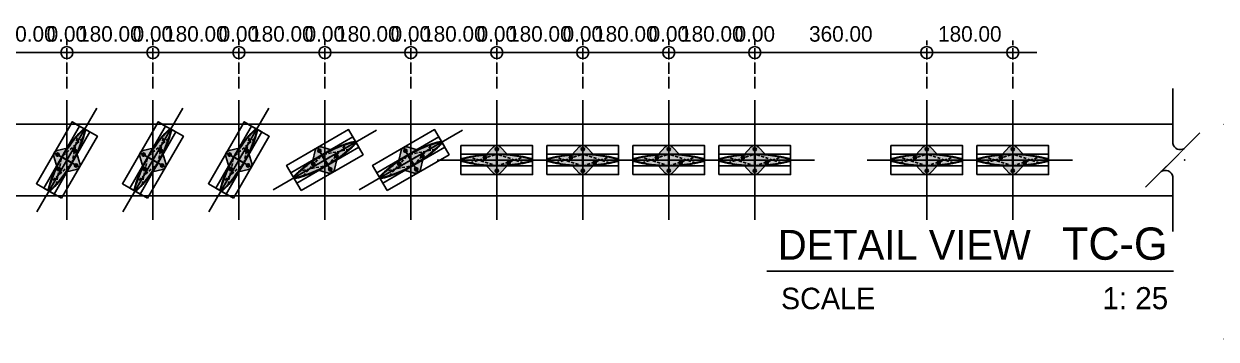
# Model space of a CAD drawing. Header units: millimetres. Extents: x -244126 to 368105, y -173968 to 259060.
# Drawn here: x 71120 to 73615, y 64140 to 64800 of the extents above; entities that cross this region are included whole.
import ezdxf
from ezdxf.enums import TextEntityAlignment as Align

# ---------------------------------------------------------------- set-up
doc = ezdxf.new("R2010")
doc.units = ezdxf.units.MM
doc.header["$MEASUREMENT"] = 0
for name, pattern in [('ACAD_ISO04W100', [30, 24, -3, 0, -3]), ('BORDER2', [22.225, 6.35, -3.175, 6.35, -3.175, 0, -3.175]), ('CENTER', [2, 1.25, -0.25, 0.25, -0.25]), ('HIDDEN', [9.525, 6.35, -3.175]), ('TA_GL_000.00010', [0.000275, 0.0001, -2.5e-05, 2.5e-05, -2.5e-05, 0.0001])]:
    doc.linetypes.add(name, pattern=pattern)
for name, color, linetype in [('000 - D I M', 6, 'Continuous'), ('000 - GRID', 8, 'CENTER'), ('000 - H A T C H', 8, 'Continuous'), ('000 - H I D D E N', 7, 'Continuous'), ('000 - SYMBOL CON', 1, 'Continuous'), ('000 - T E X T', 4, 'Continuous'), ('000 - WIPEOUT', 250, 'Continuous'), ('001 - ASCESSORIES', 1, 'Continuous'), ('002 - STRUCTURAL STEEL', 4, 'Continuous'), ('A03_SUN LOUVER', 7, 'Continuous')]:
    doc.layers.add(name, color=color, linetype=linetype)
doc.styles.add('Cetury Gothic', font='GOTHIC.TTF')
doc.styles.add('CORDIA', font='cordia.shx')
doc.styles.add('TA', font='Cordia New.ttf', dxfattribs={"height": 4.5})
doc.dimstyles.new('DIM C-C', dxfattribs={"dimtxt": 0.18, "dimasz": 0.1, "dimexe": 0.1, "dimexo": 0.1, "dimgap": 0.09, "dimtad": 1, "dimtoh": 1, "dimzin": 0, "dimdsep": 46, "dimtxsty": 'CORDIA', "dimblk": 'ORIGIN', "dimcen": 0.1, "dimdle": 0.1, "dimclrd": 40, "dimclre": 140, "dimclrt": 3, "dimadec": 0, "dimazin": 0, "dimtfac": 1, "dimtix": 1, "dimtmove": 2, "dimatfit": 3, "dimfxl": 1, "dimtolj": 1, "dimtzin": 0, "dimarcsym": 0})

# ---------------------------------------------------------------- blocks, each defined once
blk = doc.blocks.new('*U901')
at = {"color": 0}
blk.add_wipeout([(-75, 5760), (75, 5760), (75, 0), (-75, 0)], dxfattribs=at).dxf.layer = '000 - WIPEOUT'
at = {"layer": '002 - STRUCTURAL STEEL', "color": 0, "linetype": 'ByBlock'}
blk.add_lwpolyline([(-75, 5760), (75, 5760), (75, 0), (-75, 0)], close=True, dxfattribs=at)
blk = doc.blocks.new('000 - ASSCESSORIES_FAMELINE_AL.END_CAP_FOR_AF_150_TOP_VIEW')
at = {"layer": '000 - H A T C H'}
h = blk.add_hatch(dxfattribs=at)
h.set_pattern_fill('DOTS', color=8, scale=20)
h.set_pattern_definition([(0, (-55991.9054, -45153.6776), (0.625, 1.25), [0, -1.25])])
h.paths.add_polyline_path([(-22.1, 11.6, 0.045886), (-72.8, 2.9, 0.339294), (-75, 0), (0, 0), (0, 19, -0.414214), (-3.5, 22.5, -0.414214), (0, 26), (0, 30.4, 0.18442), (-7.3, 27.3)])
h.paths.add_polyline_path([(-21.5, 5, -1), (-28.5, 5, -1)], flags=16)
h.paths.add_polyline_path([(75, 0, 0.339294), (72.8, 2.9, 0.045886), (22.1, 11.6), (7.3, 27.3, 0.18442), (0, 30.4), (0, 26, -0.414214), (3.5, 22.5, -0.414214), (0, 19), (0, 0)])
h.paths.add_polyline_path([(-7.3, -27.3, 0.18442), (0, -30.4), (0, -26, -0.414214), (-3.5, -22.5, -0.414214), (0, -19), (0, 0), (-75, 0, 0.339294), (-72.8, -2.9, 0.045886), (-22.1, -11.6)])
h.paths.add_polyline_path([(0, -19, -0.414214), (3.5, -22.5, -0.414214), (0, -26), (0, -30.4, 0.18442), (7.3, -27.3), (22.1, -11.6, 0.045886), (72.8, -2.9, 0.339294), (75, 0), (0, 0)])
h.paths.add_polyline_path([(21.5, -5, -1), (28.5, -5, -1)], flags=16)
at = {"color": 250}
blk.add_lwpolyline([(-75, -30.4), (75, -30.4), (75, 30.4), (-75, 30.4)], close=True, dxfattribs=at)
at = {"layer": '000 - SYMBOL CON', "color": 250}
for p, q in [((0, 0), (0, 30.4)), ((0, 0), (0, 30.4)), ((-75, 0), (0, 0)), ((-75, 0), (0, 0)), ((75, 0), (0, 0)), ((0, 0), (0, -30.4)), ((75, 0), (0, 0)), ((0, 0), (0, -30.4))]:
    blk.add_line(p, q, dxfattribs=at)
at = {"layer": '001 - ASCESSORIES', "color": 0}
for points in [[(0, 30.4, 0.18442), (-7.3, 27.3), (-22.1, 11.6, 0.045886), (-72.8, 2.9, 0.339294), (-75, 0)], [(0, 30.4, -0.18442), (7.3, 27.3), (22.1, 11.6, -0.045886), (72.8, 2.9, -0.339294), (75, 0)], [(0, -30.4, -0.18442), (-7.3, -27.3), (-22.1, -11.6, -0.045886), (-72.8, -2.9, -0.339294), (-75, 0)], [(0, -30.4, 0.18442), (7.3, -27.3), (22.1, -11.6, 0.045886), (72.8, -2.9, 0.339294), (75, 0)]]:
    blk.add_lwpolyline(points, format="xyb", dxfattribs=at)
for centre in [(0, 22.5), (-25, 5), (0, -22.5), (25, -5)]:
    blk.add_circle(centre, 3.5, dxfattribs=at)
blk = doc.blocks.new('000 - FAMELINE_AL.SUN_LV_AF_150_CUT_VIEW')
at = {"layer": '000 - H A T C H'}
h = blk.add_hatch(dxfattribs=at)
h.set_pattern_fill('ANSI32', color=256, scale=0.1)
h.set_pattern_definition([(45, (-10310.8226, 5765.5874), (-0.67351921, 0.67351921), []), (45, (-10310.3736, 5765.5874), (-0.67351921, 0.67351921), [])])
edge = h.paths.add_edge_path(flags=16)
edge.add_arc((-0.8, -11.2), 0.3, 269.8359, 360)
edge.add_line((-0.5, -11.2), (-0.5, 11.2))
edge.add_arc((-0.8, 11.2), 0.3, 0, 90.1641)
edge.add_arc((0, -268.1), 279.6, 90.1641, 94.9125)
edge.add_arc((-23.9, 10), 0.5, 94.9125, 180)
edge.add_line((-24.4, 10), (-24.4, 8.2))
edge.add_arc((-23.9, 8.2), 0.5, 180, 250.8308)
edge.add_arc((-25, 5), 2.85, -44.534, 70.8308, ccw=False)
edge.add_arc((-23.4, 3.4), 0.6, 135.466, 315.466, ccw=False)
edge.add_arc((-25, 5), 1.65, 315.466, 584.534)
edge.add_arc((-26.6, 3.4), 0.6, -135.466, 44.534, ccw=False)
edge.add_arc((-25, 5), 2.85, 109.1692, 224.534, ccw=False)
edge.add_arc((-26.1, 8.2), 0.5, 289.1692, 360)
edge.add_line((-25.6, 8.2), (-25.6, 9.8))
edge.add_arc((-26.1, 9.8), 0.5, 0, 95.366)
edge.add_arc((0, -268.1), 279.6, 95.366, 105.0329)
edge.add_arc((-72, 0), 2, 105.0329, 254.9671)
edge.add_arc((0, 268.1), 279.6, 254.9671, 269.8359)
edge = h.paths.add_edge_path(flags=16)
edge.add_arc((23.9, -8.2), 0.5, 0, 70.8308)
edge.add_arc((25, -5), 2.85, 135.466, 250.8308, ccw=False)
edge.add_arc((23.4, -3.4), 0.6, -44.534, 135.466, ccw=False)
edge.add_arc((25, -5), 1.65, 135.466, 404.534)
edge.add_arc((26.6, -3.4), 0.6, 44.534, 224.534, ccw=False)
edge.add_arc((25, -5), 2.85, -70.8308, 44.534, ccw=False)
edge.add_arc((26.1, -8.2), 0.5, 109.1692, 180)
edge.add_line((25.6, -8.2), (25.6, -9.8))
edge.add_arc((26.1, -9.8), 0.5, 180, 275.366)
edge.add_arc((0, 268.1), 279.6, 275.366, 285.0329)
edge.add_arc((72, 0), 2, 285.0329, 434.9671)
edge.add_arc((0, -268.1), 279.6, 74.9671, 89.8359)
edge.add_arc((0.8, 11.2), 0.3, 89.8359, 180)
edge.add_line((0.5, 11.2), (0.5, -11.2))
edge.add_arc((0.8, -11.2), 0.3, 180, 270.1641)
edge.add_arc((0, 268.1), 279.6, 270.1641, 274.9125)
edge.add_arc((23.9, -10), 0.5, 274.9125, 360)
edge.add_line((24.4, -10), (24.4, -8.2))
edge = h.paths.add_edge_path()
edge.add_arc((72, 0), 3, 285.0329, 434.9671)
edge.add_arc((0, -268.1), 280.6, 74.9671, 105.0329)
edge.add_arc((-72, 0), 3, 105.0329, 254.9671)
edge.add_arc((0, 268.1), 280.6, 254.9671, 285.0329)
edge = h.paths.add_edge_path(flags=16)
edge.add_line((-0.5, 0), (0.5, 0))
h = blk.add_hatch(color=250, dxfattribs=at)
h.dxf.hatch_style = 1
edge = h.paths.add_edge_path()
edge.add_arc((72, 0), 3, 285.0329, 434.9671)
edge.add_arc((0, -268.1), 280.6, 74.9671, 105.0329)
edge.add_arc((-72, 0), 3, 105.0329, 254.9671)
edge.add_arc((0, 268.1), 280.6, 254.9671, 285.0329)
at = {"layer": '000 - H I D D E N', "color": 250, "linetype": 'HIDDEN'}
for p, q in [((-80.7, 0), (80.7, 0)), ((0, 17.4), (0, -17.4))]:
    blk.add_line(p, q, dxfattribs=at)
at = {"layer": '000 - H I D D E N', "color": 8, "linetype": 'HIDDEN'}
for p, q in [((0, -12.5), (-55.6, 5.9)), ((-55.4, -6), (0, 12.5)), ((55.4, -6), (0, 12.5)), ((0, -12.5), (55.6, 5.9))]:
    blk.add_line(p, q, dxfattribs=at)
at = {"layer": 'A03_SUN LOUVER', "color": 0}
blk.add_line((-0.5, 0), (0.5, 0), dxfattribs=at)
for points in [[(72.8, -2.9, 0.766871), (72.8, 2.9, 0.131944), (-72.8, 2.9, 0.766871), (-72.8, -2.9, 0.131944)], [(-0.8, -11.5, 0.415053), (-0.5, -11.2), (-0.5, 11.2, 0.415053), (-0.8, 11.5, 0.020722), (-23.9, 10.5, 0.389318), (-24.4, 10), (-24.4, 8.2, 0.319289), (-24.1, 7.7, -0.550692), (-23, 3, -1), (-23.8, 3.8, 2.386714), (-26.2, 3.8, -1), (-27, 3, -0.550692), (-25.9, 7.7, 0.319289), (-25.6, 8.2), (-25.6, 9.8, 0.441918), (-26.1, 10.3, 0.042205), (-72.5, 1.9, 0.766871), (-72.5, -1.9, 0.064968)], [(24.4, -8.2, 0.319289), (24.1, -7.7, -0.550692), (23, -3, -1), (23.8, -3.8, 2.386714), (26.2, -3.8, -1), (27, -3, -0.550692), (25.9, -7.7, 0.319289), (25.6, -8.2), (25.6, -9.8, 0.441918), (26.1, -10.3, 0.042205), (72.5, -1.9, 0.766871), (72.5, 1.9, 0.064968), (0.8, 11.5, 0.415053), (0.5, 11.2), (0.5, -11.2, 0.415053), (0.8, -11.5, 0.020722), (23.9, -10.5, 0.389318), (24.4, -10)]]:
    blk.add_lwpolyline(points, format="xyb", close=True, dxfattribs=at)
at = {"layer": 'Defpoints', "color": 250}
blk.add_lwpolyline([(75, -12.5), (-75, -12.5), (-75, 12.5), (75, 12.5)], close=True, dxfattribs=at)
blk = doc.blocks.new('*U894')
at = {"color": 3}
blk.add_point((0, -150), dxfattribs=at)
at = {"layer": '000 - GRID', "color": 0, "linetype": 'ByBlock'}
blk.add_line((0, 50), (0, -200), dxfattribs=at)
at = {"layer": '000 - GRID', "color": 0}
blk.add_point((0, 0), dxfattribs=at)
at = {"style": 'TA', "flags": 1}
blk.add_attdef('LOCATION', (6, 6), '', height=4.5, dxfattribs=at)
blk = doc.blocks.new('*U1624')
at = {"layer": '000 - GRID', "linetype": 'ByBlock', "rotation": 270}
blk.add_blockref('*U894', (75, 0), dxfattribs=at)
at = {"layer": '001 - ASCESSORIES', "color": 1}
blk.add_blockref('000 - ASSCESSORIES_FAMELINE_AL.END_CAP_FOR_AF_150_TOP_VIEW', (0, 0), dxfattribs=at)
at = {"layer": 'A03_SUN LOUVER', "color": 0}
blk.add_blockref('000 - FAMELINE_AL.SUN_LV_AF_150_CUT_VIEW', (0, 0), dxfattribs=at)
blk = doc.blocks.new('*U910')
at = {"color": 3}
blk.add_wipeout([(1.375, 1.006), (1.184, 0.931), (1.025, 0.8), (0.917, 0.625), (0.871, 0.424), (0.89, 0.219), (0.974, 0.031), (-0.969, 1.974), (-0.885, 1.787), (-0.866, 1.583), (-0.913, 1.384), (-1.021, 1.21), (-1.179, 1.079), (-1.37, 1.006), (-5.997, 1.005), (-5.997, -1.995), (6, -1.994), (6, 1.006)], dxfattribs=at).dxf.layer = '000 - WIPEOUT'
at = {"color": 250}
blk.add_lwpolyline([(6, 1.006), (6, 1.006)], dxfattribs=at)
at = {"color": 3}
blk.add_point((0.003, 0.003), dxfattribs=at)
at = {"layer": '000 - SYMBOL CON', "color": 0, "extrusion": (0, 0, -1)}
blk.add_line((2.269, -1.263), (-2.269, 3.275), dxfattribs=at)
at = {"layer": '000 - SYMBOL CON', "color": 0}
for p, q in [((-1.37, 1.006), (-5.997, 1.005)), ((1.375, 1.006), (6, 1.006))]:
    blk.add_line(p, q, dxfattribs=at)
at = {"layer": '000 - SYMBOL CON', "color": 0, "extrusion": (0, 0, -1)}
for centre, radius, start, end in [((1.499, 1.626), 0.634, 146.72715, 258.27285), ((-1.507, 0.382), 0.638, 326.67996, 78.07944)]:
    blk.add_arc(centre, radius, start, end, dxfattribs=at)
blk = doc.blocks.new('_Origin')
at = {"color": 0, "linetype": 'ByBlock', "lineweight": -2}
blk.add_line((0, 0), (-1, 0), dxfattribs=at)
blk.add_circle((0, 0), 0.5, dxfattribs=at)
blk = doc.blocks.new('*D2149')
at = {"layer": '000 - D I M', "color": 140, "linetype": 'ACAD_ISO04W100', "lineweight": -2, "transparency": 16777216}
for p, q in [((71029.8, 64665.4), (71029.8, 64765.4)), ((71209.8, 64665.4), (71209.8, 64765.4))]:
    blk.add_line(p, q, dxfattribs=at)
at = {"layer": '000 - D I M', "color": 40, "lineweight": -2, "transparency": 16777216}
for p, q in [((71004.8, 64740.4), (70979.8, 64740.4)), ((71029.8, 64740.4), (71209.8, 64740.4)), ((71234.8, 64740.4), (71259.8, 64740.4))]:
    blk.add_line(p, q, dxfattribs=at)
at = {"layer": 'Defpoints', "color": 0, "transparency": 16777216}
for p in [(71209.8, 64740.4), (71029.8, 64640.4), (71209.8, 64640.4)]:
    blk.add_point(p, dxfattribs=at)
at = {"layer": '000 - D I M', "color": 40, "lineweight": -2, "transparency": 16777216, "xscale": 25, "yscale": 25, "zscale": 25}
blk.add_blockref('_Origin', (71029.8, 64740.4), dxfattribs=at)
at = {"layer": '000 - D I M', "color": 40, "lineweight": -2, "transparency": 16777216, "xscale": 25, "yscale": 25, "zscale": 25, "rotation": 180}
blk.add_blockref('_Origin', (71209.8, 64740.4), dxfattribs=at)
at = {"layer": '000 - D I M', "color": 3, "transparency": 16777216, "insert": (71119.8, 64779.2), "char_height": 32.5, "attachment_point": 5, "style": 'CORDIA'}
blk.add_mtext('\\A1;180.00', dxfattribs=at)
blk = doc.blocks.new('*D2150')
at = {"layer": '000 - D I M', "color": 140, "linetype": 'ACAD_ISO04W100', "lineweight": -2, "transparency": 16777216}
blk.add_line((71209.8, 64665.4), (71209.8, 64765.4), dxfattribs=at)
blk.add_line((71209.8, 64665.4), (71209.8, 64765.4), dxfattribs=at)
at = {"layer": '000 - D I M', "color": 40, "lineweight": -2, "transparency": 16777216}
for p, q in [((71184.8, 64740.4), (71159.8, 64740.4)), ((71234.8, 64740.4), (71259.8, 64740.4))]:
    blk.add_line(p, q, dxfattribs=at)
at = {"layer": 'Defpoints', "color": 0, "transparency": 16777216}
for p in [(71209.8, 64740.4), (71209.8, 64640.4), (71209.8, 64640.4)]:
    blk.add_point(p, dxfattribs=at)
at = {"layer": '000 - D I M', "color": 40, "lineweight": -2, "transparency": 16777216, "xscale": 25, "yscale": 25, "zscale": 25}
blk.add_blockref('_Origin', (71209.8, 64740.4), dxfattribs=at)
at = {"layer": '000 - D I M', "color": 40, "lineweight": -2, "transparency": 16777216, "xscale": 25, "yscale": 25, "zscale": 25, "rotation": 180}
blk.add_blockref('_Origin', (71209.8, 64740.4), dxfattribs=at)
at = {"layer": '000 - D I M', "color": 3, "transparency": 16777216, "insert": (71209.8, 64779.2), "char_height": 32.5, "attachment_point": 5, "style": 'CORDIA'}
blk.add_mtext('\\A1;0.00', dxfattribs=at)
blk = doc.blocks.new('*D2151')
at = {"layer": '000 - D I M', "color": 140, "linetype": 'ACAD_ISO04W100', "lineweight": -2, "transparency": 16777216}
for p, q in [((71209.8, 64665.4), (71209.8, 64765.4)), ((71389.8, 64665.4), (71389.8, 64765.4))]:
    blk.add_line(p, q, dxfattribs=at)
at = {"layer": '000 - D I M', "color": 40, "lineweight": -2, "transparency": 16777216}
for p, q in [((71184.8, 64740.4), (71159.8, 64740.4)), ((71209.8, 64740.4), (71389.8, 64740.4)), ((71414.8, 64740.4), (71439.8, 64740.4))]:
    blk.add_line(p, q, dxfattribs=at)
at = {"layer": 'Defpoints', "color": 0, "transparency": 16777216}
for p in [(71389.8, 64740.4), (71209.8, 64640.4), (71389.8, 64640.4)]:
    blk.add_point(p, dxfattribs=at)
at = {"layer": '000 - D I M', "color": 40, "lineweight": -2, "transparency": 16777216, "xscale": 25, "yscale": 25, "zscale": 25}
blk.add_blockref('_Origin', (71209.8, 64740.4), dxfattribs=at)
at = {"layer": '000 - D I M', "color": 40, "lineweight": -2, "transparency": 16777216, "xscale": 25, "yscale": 25, "zscale": 25, "rotation": 180}
blk.add_blockref('_Origin', (71389.8, 64740.4), dxfattribs=at)
at = {"layer": '000 - D I M', "color": 3, "transparency": 16777216, "insert": (71299.8, 64779.2), "char_height": 32.5, "attachment_point": 5, "style": 'CORDIA'}
blk.add_mtext('\\A1;180.00', dxfattribs=at)
blk = doc.blocks.new('*D2152')
at = {"layer": '000 - D I M', "color": 140, "linetype": 'ACAD_ISO04W100', "lineweight": -2, "transparency": 16777216}
blk.add_line((71389.8, 64665.4), (71389.8, 64765.4), dxfattribs=at)
blk.add_line((71389.8, 64665.4), (71389.8, 64765.4), dxfattribs=at)
at = {"layer": '000 - D I M', "color": 40, "lineweight": -2, "transparency": 16777216}
for p, q in [((71364.8, 64740.4), (71339.8, 64740.4)), ((71414.8, 64740.4), (71439.8, 64740.4))]:
    blk.add_line(p, q, dxfattribs=at)
at = {"layer": 'Defpoints', "color": 0, "transparency": 16777216}
for p in [(71389.8, 64740.4), (71389.8, 64640.4), (71389.8, 64640.4)]:
    blk.add_point(p, dxfattribs=at)
at = {"layer": '000 - D I M', "color": 40, "lineweight": -2, "transparency": 16777216, "xscale": 25, "yscale": 25, "zscale": 25}
blk.add_blockref('_Origin', (71389.8, 64740.4), dxfattribs=at)
at = {"layer": '000 - D I M', "color": 40, "lineweight": -2, "transparency": 16777216, "xscale": 25, "yscale": 25, "zscale": 25, "rotation": 180}
blk.add_blockref('_Origin', (71389.8, 64740.4), dxfattribs=at)
at = {"layer": '000 - D I M', "color": 3, "transparency": 16777216, "insert": (71389.8, 64779.2), "char_height": 32.5, "attachment_point": 5, "style": 'CORDIA'}
blk.add_mtext('\\A1;0.00', dxfattribs=at)
blk = doc.blocks.new('*D2131')
at = {"layer": '000 - D I M', "color": 140, "linetype": 'ACAD_ISO04W100', "lineweight": -2, "transparency": 16777216}
for p, q in [((71389.8, 64665.4), (71389.8, 64765.4)), ((71569.8, 64665.4), (71569.8, 64765.4))]:
    blk.add_line(p, q, dxfattribs=at)
at = {"layer": '000 - D I M', "color": 40, "lineweight": -2, "transparency": 16777216}
for p, q in [((71364.8, 64740.4), (71339.8, 64740.4)), ((71389.8, 64740.4), (71569.8, 64740.4)), ((71594.8, 64740.4), (71619.8, 64740.4))]:
    blk.add_line(p, q, dxfattribs=at)
at = {"layer": 'Defpoints', "color": 0, "transparency": 16777216}
for p in [(71569.8, 64740.4), (71389.8, 64640.4), (71569.8, 64640.4)]:
    blk.add_point(p, dxfattribs=at)
at = {"layer": '000 - D I M', "color": 40, "lineweight": -2, "transparency": 16777216, "xscale": 25, "yscale": 25, "zscale": 25}
blk.add_blockref('_Origin', (71389.8, 64740.4), dxfattribs=at)
at = {"layer": '000 - D I M', "color": 40, "lineweight": -2, "transparency": 16777216, "xscale": 25, "yscale": 25, "zscale": 25, "rotation": 180}
blk.add_blockref('_Origin', (71569.8, 64740.4), dxfattribs=at)
at = {"layer": '000 - D I M', "color": 3, "transparency": 16777216, "insert": (71479.8, 64779.2), "char_height": 32.5, "attachment_point": 5, "style": 'CORDIA'}
blk.add_mtext('\\A1;180.00', dxfattribs=at)
blk = doc.blocks.new('*D2132')
at = {"layer": '000 - D I M', "color": 140, "linetype": 'ACAD_ISO04W100', "lineweight": -2, "transparency": 16777216}
blk.add_line((71569.8, 64665.4), (71569.8, 64765.4), dxfattribs=at)
blk.add_line((71569.8, 64665.4), (71569.8, 64765.4), dxfattribs=at)
at = {"layer": '000 - D I M', "color": 40, "lineweight": -2, "transparency": 16777216}
for p, q in [((71544.8, 64740.4), (71519.8, 64740.4)), ((71594.8, 64740.4), (71619.8, 64740.4))]:
    blk.add_line(p, q, dxfattribs=at)
at = {"layer": 'Defpoints', "color": 0, "transparency": 16777216}
for p in [(71569.8, 64740.4), (71569.8, 64640.4), (71569.8, 64640.4)]:
    blk.add_point(p, dxfattribs=at)
at = {"layer": '000 - D I M', "color": 40, "lineweight": -2, "transparency": 16777216, "xscale": 25, "yscale": 25, "zscale": 25}
blk.add_blockref('_Origin', (71569.8, 64740.4), dxfattribs=at)
at = {"layer": '000 - D I M', "color": 40, "lineweight": -2, "transparency": 16777216, "xscale": 25, "yscale": 25, "zscale": 25, "rotation": 180}
blk.add_blockref('_Origin', (71569.8, 64740.4), dxfattribs=at)
at = {"layer": '000 - D I M', "color": 3, "transparency": 16777216, "insert": (71569.8, 64779.2), "char_height": 32.5, "attachment_point": 5, "style": 'CORDIA'}
blk.add_mtext('\\A1;0.00', dxfattribs=at)
blk = doc.blocks.new('*D2133')
at = {"layer": '000 - D I M', "color": 140, "linetype": 'ACAD_ISO04W100', "lineweight": -2, "transparency": 16777216}
for p, q in [((71569.8, 64665.4), (71569.8, 64765.4)), ((71749.8, 64665.4), (71749.8, 64765.4))]:
    blk.add_line(p, q, dxfattribs=at)
at = {"layer": '000 - D I M', "color": 40, "lineweight": -2, "transparency": 16777216}
for p, q in [((71544.8, 64740.4), (71519.8, 64740.4)), ((71569.8, 64740.4), (71749.8, 64740.4)), ((71774.8, 64740.4), (71799.8, 64740.4))]:
    blk.add_line(p, q, dxfattribs=at)
at = {"layer": 'Defpoints', "color": 0, "transparency": 16777216}
for p in [(71749.8, 64740.4), (71569.8, 64640.4), (71749.8, 64640.4)]:
    blk.add_point(p, dxfattribs=at)
at = {"layer": '000 - D I M', "color": 40, "lineweight": -2, "transparency": 16777216, "xscale": 25, "yscale": 25, "zscale": 25}
blk.add_blockref('_Origin', (71569.8, 64740.4), dxfattribs=at)
at = {"layer": '000 - D I M', "color": 40, "lineweight": -2, "transparency": 16777216, "xscale": 25, "yscale": 25, "zscale": 25, "rotation": 180}
blk.add_blockref('_Origin', (71749.8, 64740.4), dxfattribs=at)
at = {"layer": '000 - D I M', "color": 3, "transparency": 16777216, "insert": (71659.8, 64779.2), "char_height": 32.5, "attachment_point": 5, "style": 'CORDIA'}
blk.add_mtext('\\A1;180.00', dxfattribs=at)
blk = doc.blocks.new('*D2134')
at = {"layer": '000 - D I M', "color": 140, "linetype": 'ACAD_ISO04W100', "lineweight": -2, "transparency": 16777216}
blk.add_line((71749.8, 64665.4), (71749.8, 64765.4), dxfattribs=at)
blk.add_line((71749.8, 64665.4), (71749.8, 64765.4), dxfattribs=at)
at = {"layer": '000 - D I M', "color": 40, "lineweight": -2, "transparency": 16777216}
for p, q in [((71724.8, 64740.4), (71699.8, 64740.4)), ((71774.8, 64740.4), (71799.8, 64740.4))]:
    blk.add_line(p, q, dxfattribs=at)
at = {"layer": 'Defpoints', "color": 0, "transparency": 16777216}
for p in [(71749.8, 64740.4), (71749.8, 64640.4), (71749.8, 64640.4)]:
    blk.add_point(p, dxfattribs=at)
at = {"layer": '000 - D I M', "color": 40, "lineweight": -2, "transparency": 16777216, "xscale": 25, "yscale": 25, "zscale": 25}
blk.add_blockref('_Origin', (71749.8, 64740.4), dxfattribs=at)
at = {"layer": '000 - D I M', "color": 40, "lineweight": -2, "transparency": 16777216, "xscale": 25, "yscale": 25, "zscale": 25, "rotation": 180}
blk.add_blockref('_Origin', (71749.8, 64740.4), dxfattribs=at)
at = {"layer": '000 - D I M', "color": 3, "transparency": 16777216, "insert": (71749.8, 64779.2), "char_height": 32.5, "attachment_point": 5, "style": 'CORDIA'}
blk.add_mtext('\\A1;0.00', dxfattribs=at)
blk = doc.blocks.new('*D2135')
at = {"layer": '000 - D I M', "color": 140, "linetype": 'ACAD_ISO04W100', "lineweight": -2, "transparency": 16777216}
for p, q in [((71749.8, 64665.4), (71749.8, 64765.4)), ((71929.8, 64665.4), (71929.8, 64765.4))]:
    blk.add_line(p, q, dxfattribs=at)
at = {"layer": '000 - D I M', "color": 40, "lineweight": -2, "transparency": 16777216}
for p, q in [((71724.8, 64740.4), (71699.8, 64740.4)), ((71749.8, 64740.4), (71929.8, 64740.4)), ((71954.8, 64740.4), (71979.8, 64740.4))]:
    blk.add_line(p, q, dxfattribs=at)
at = {"layer": 'Defpoints', "color": 0, "transparency": 16777216}
for p in [(71929.8, 64740.4), (71749.8, 64640.4), (71929.8, 64640.4)]:
    blk.add_point(p, dxfattribs=at)
at = {"layer": '000 - D I M', "color": 40, "lineweight": -2, "transparency": 16777216, "xscale": 25, "yscale": 25, "zscale": 25}
blk.add_blockref('_Origin', (71749.8, 64740.4), dxfattribs=at)
at = {"layer": '000 - D I M', "color": 40, "lineweight": -2, "transparency": 16777216, "xscale": 25, "yscale": 25, "zscale": 25, "rotation": 180}
blk.add_blockref('_Origin', (71929.8, 64740.4), dxfattribs=at)
at = {"layer": '000 - D I M', "color": 3, "transparency": 16777216, "insert": (71839.8, 64779.2), "char_height": 32.5, "attachment_point": 5, "style": 'CORDIA'}
blk.add_mtext('\\A1;180.00', dxfattribs=at)
blk = doc.blocks.new('*D2136')
at = {"layer": '000 - D I M', "color": 140, "linetype": 'ACAD_ISO04W100', "lineweight": -2, "transparency": 16777216}
blk.add_line((71929.8, 64665.4), (71929.8, 64765.4), dxfattribs=at)
blk.add_line((71929.8, 64665.4), (71929.8, 64765.4), dxfattribs=at)
at = {"layer": '000 - D I M', "color": 40, "lineweight": -2, "transparency": 16777216}
for p, q in [((71904.8, 64740.4), (71879.8, 64740.4)), ((71954.8, 64740.4), (71979.8, 64740.4))]:
    blk.add_line(p, q, dxfattribs=at)
at = {"layer": 'Defpoints', "color": 0, "transparency": 16777216}
for p in [(71929.8, 64740.4), (71929.8, 64640.4), (71929.8, 64640.4)]:
    blk.add_point(p, dxfattribs=at)
at = {"layer": '000 - D I M', "color": 40, "lineweight": -2, "transparency": 16777216, "xscale": 25, "yscale": 25, "zscale": 25}
blk.add_blockref('_Origin', (71929.8, 64740.4), dxfattribs=at)
at = {"layer": '000 - D I M', "color": 40, "lineweight": -2, "transparency": 16777216, "xscale": 25, "yscale": 25, "zscale": 25, "rotation": 180}
blk.add_blockref('_Origin', (71929.8, 64740.4), dxfattribs=at)
at = {"layer": '000 - D I M', "color": 3, "transparency": 16777216, "insert": (71929.8, 64779.2), "char_height": 32.5, "attachment_point": 5, "style": 'CORDIA'}
blk.add_mtext('\\A1;0.00', dxfattribs=at)
blk = doc.blocks.new('*D2137')
at = {"layer": '000 - D I M', "color": 140, "linetype": 'ACAD_ISO04W100', "lineweight": -2, "transparency": 16777216}
for p, q in [((71929.8, 64665.4), (71929.8, 64765.4)), ((72109.8, 64665.4), (72109.8, 64765.4))]:
    blk.add_line(p, q, dxfattribs=at)
at = {"layer": '000 - D I M', "color": 40, "lineweight": -2, "transparency": 16777216}
for p, q in [((71904.8, 64740.4), (71879.8, 64740.4)), ((71929.8, 64740.4), (72109.8, 64740.4)), ((72134.8, 64740.4), (72159.8, 64740.4))]:
    blk.add_line(p, q, dxfattribs=at)
at = {"layer": 'Defpoints', "color": 0, "transparency": 16777216}
for p in [(72109.8, 64740.4), (71929.8, 64640.4), (72109.8, 64640.4)]:
    blk.add_point(p, dxfattribs=at)
at = {"layer": '000 - D I M', "color": 40, "lineweight": -2, "transparency": 16777216, "xscale": 25, "yscale": 25, "zscale": 25}
blk.add_blockref('_Origin', (71929.8, 64740.4), dxfattribs=at)
at = {"layer": '000 - D I M', "color": 40, "lineweight": -2, "transparency": 16777216, "xscale": 25, "yscale": 25, "zscale": 25, "rotation": 180}
blk.add_blockref('_Origin', (72109.8, 64740.4), dxfattribs=at)
at = {"layer": '000 - D I M', "color": 3, "transparency": 16777216, "insert": (72019.8, 64779.2), "char_height": 32.5, "attachment_point": 5, "style": 'CORDIA'}
blk.add_mtext('\\A1;180.00', dxfattribs=at)
blk = doc.blocks.new('*D2138')
at = {"layer": '000 - D I M', "color": 140, "linetype": 'ACAD_ISO04W100', "lineweight": -2, "transparency": 16777216}
blk.add_line((72109.8, 64665.4), (72109.8, 64765.4), dxfattribs=at)
blk.add_line((72109.8, 64665.4), (72109.8, 64765.4), dxfattribs=at)
at = {"layer": '000 - D I M', "color": 40, "lineweight": -2, "transparency": 16777216}
for p, q in [((72084.8, 64740.4), (72059.8, 64740.4)), ((72134.8, 64740.4), (72159.8, 64740.4))]:
    blk.add_line(p, q, dxfattribs=at)
at = {"layer": 'Defpoints', "color": 0, "transparency": 16777216}
for p in [(72109.8, 64740.4), (72109.8, 64640.4), (72109.8, 64640.4)]:
    blk.add_point(p, dxfattribs=at)
at = {"layer": '000 - D I M', "color": 40, "lineweight": -2, "transparency": 16777216, "xscale": 25, "yscale": 25, "zscale": 25}
blk.add_blockref('_Origin', (72109.8, 64740.4), dxfattribs=at)
at = {"layer": '000 - D I M', "color": 40, "lineweight": -2, "transparency": 16777216, "xscale": 25, "yscale": 25, "zscale": 25, "rotation": 180}
blk.add_blockref('_Origin', (72109.8, 64740.4), dxfattribs=at)
at = {"layer": '000 - D I M', "color": 3, "transparency": 16777216, "insert": (72109.8, 64779.2), "char_height": 32.5, "attachment_point": 5, "style": 'CORDIA'}
blk.add_mtext('\\A1;0.00', dxfattribs=at)
blk = doc.blocks.new('*D2139')
at = {"layer": '000 - D I M', "color": 140, "linetype": 'ACAD_ISO04W100', "lineweight": -2, "transparency": 16777216}
for p, q in [((72109.8, 64665.4), (72109.8, 64765.4)), ((72289.8, 64665.4), (72289.8, 64765.4))]:
    blk.add_line(p, q, dxfattribs=at)
at = {"layer": '000 - D I M', "color": 40, "lineweight": -2, "transparency": 16777216}
for p, q in [((72084.8, 64740.4), (72059.8, 64740.4)), ((72109.8, 64740.4), (72289.8, 64740.4)), ((72314.8, 64740.4), (72339.8, 64740.4))]:
    blk.add_line(p, q, dxfattribs=at)
at = {"layer": 'Defpoints', "color": 0, "transparency": 16777216}
for p in [(72289.8, 64740.4), (72109.8, 64640.4), (72289.8, 64640.4)]:
    blk.add_point(p, dxfattribs=at)
at = {"layer": '000 - D I M', "color": 40, "lineweight": -2, "transparency": 16777216, "xscale": 25, "yscale": 25, "zscale": 25}
blk.add_blockref('_Origin', (72109.8, 64740.4), dxfattribs=at)
at = {"layer": '000 - D I M', "color": 40, "lineweight": -2, "transparency": 16777216, "xscale": 25, "yscale": 25, "zscale": 25, "rotation": 180}
blk.add_blockref('_Origin', (72289.8, 64740.4), dxfattribs=at)
at = {"layer": '000 - D I M', "color": 3, "transparency": 16777216, "insert": (72199.8, 64779.2), "char_height": 32.5, "attachment_point": 5, "style": 'CORDIA'}
blk.add_mtext('\\A1;180.00', dxfattribs=at)
blk = doc.blocks.new('*D2140')
at = {"layer": '000 - D I M', "color": 140, "linetype": 'ACAD_ISO04W100', "lineweight": -2, "transparency": 16777216}
blk.add_line((72289.8, 64665.4), (72289.8, 64765.4), dxfattribs=at)
blk.add_line((72289.8, 64665.4), (72289.8, 64765.4), dxfattribs=at)
at = {"layer": '000 - D I M', "color": 40, "lineweight": -2, "transparency": 16777216}
for p, q in [((72264.8, 64740.4), (72239.8, 64740.4)), ((72314.8, 64740.4), (72339.8, 64740.4))]:
    blk.add_line(p, q, dxfattribs=at)
at = {"layer": 'Defpoints', "color": 0, "transparency": 16777216}
for p in [(72289.8, 64740.4), (72289.8, 64640.4), (72289.8, 64640.4)]:
    blk.add_point(p, dxfattribs=at)
at = {"layer": '000 - D I M', "color": 40, "lineweight": -2, "transparency": 16777216, "xscale": 25, "yscale": 25, "zscale": 25}
blk.add_blockref('_Origin', (72289.8, 64740.4), dxfattribs=at)
at = {"layer": '000 - D I M', "color": 40, "lineweight": -2, "transparency": 16777216, "xscale": 25, "yscale": 25, "zscale": 25, "rotation": 180}
blk.add_blockref('_Origin', (72289.8, 64740.4), dxfattribs=at)
at = {"layer": '000 - D I M', "color": 3, "transparency": 16777216, "insert": (72289.8, 64779.2), "char_height": 32.5, "attachment_point": 5, "style": 'CORDIA'}
blk.add_mtext('\\A1;0.00', dxfattribs=at)
blk = doc.blocks.new('*D2141')
at = {"layer": '000 - D I M', "color": 140, "linetype": 'ACAD_ISO04W100', "lineweight": -2, "transparency": 16777216}
for p, q in [((72289.8, 64665.4), (72289.8, 64765.4)), ((72469.8, 64665.4), (72469.8, 64765.4))]:
    blk.add_line(p, q, dxfattribs=at)
at = {"layer": '000 - D I M', "color": 40, "lineweight": -2, "transparency": 16777216}
for p, q in [((72264.8, 64740.4), (72239.8, 64740.4)), ((72289.8, 64740.4), (72469.8, 64740.4)), ((72494.8, 64740.4), (72519.8, 64740.4))]:
    blk.add_line(p, q, dxfattribs=at)
at = {"layer": 'Defpoints', "color": 0, "transparency": 16777216}
for p in [(72469.8, 64740.4), (72289.8, 64640.4), (72469.8, 64640.4)]:
    blk.add_point(p, dxfattribs=at)
at = {"layer": '000 - D I M', "color": 40, "lineweight": -2, "transparency": 16777216, "xscale": 25, "yscale": 25, "zscale": 25}
blk.add_blockref('_Origin', (72289.8, 64740.4), dxfattribs=at)
at = {"layer": '000 - D I M', "color": 40, "lineweight": -2, "transparency": 16777216, "xscale": 25, "yscale": 25, "zscale": 25, "rotation": 180}
blk.add_blockref('_Origin', (72469.8, 64740.4), dxfattribs=at)
at = {"layer": '000 - D I M', "color": 3, "transparency": 16777216, "insert": (72379.8, 64779.2), "char_height": 32.5, "attachment_point": 5, "style": 'CORDIA'}
blk.add_mtext('\\A1;180.00', dxfattribs=at)
blk = doc.blocks.new('*D2074')
at = {"layer": '000 - D I M', "color": 140, "linetype": 'ACAD_ISO04W100', "lineweight": -2, "transparency": 16777216}
blk.add_line((72469.8, 64665.4), (72469.8, 64765.4), dxfattribs=at)
blk.add_line((72469.8, 64665.4), (72469.8, 64765.4), dxfattribs=at)
at = {"layer": '000 - D I M', "color": 40, "lineweight": -2, "transparency": 16777216}
for p, q in [((72444.8, 64740.4), (72419.8, 64740.4)), ((72494.8, 64740.4), (72519.8, 64740.4))]:
    blk.add_line(p, q, dxfattribs=at)
at = {"layer": 'Defpoints', "color": 0, "transparency": 16777216}
for p in [(72469.8, 64740.4), (72469.8, 64640.4), (72469.8, 64640.4)]:
    blk.add_point(p, dxfattribs=at)
at = {"layer": '000 - D I M', "color": 40, "lineweight": -2, "transparency": 16777216, "xscale": 25, "yscale": 25, "zscale": 25}
blk.add_blockref('_Origin', (72469.8, 64740.4), dxfattribs=at)
at = {"layer": '000 - D I M', "color": 40, "lineweight": -2, "transparency": 16777216, "xscale": 25, "yscale": 25, "zscale": 25, "rotation": 180}
blk.add_blockref('_Origin', (72469.8, 64740.4), dxfattribs=at)
at = {"layer": '000 - D I M', "color": 3, "transparency": 16777216, "insert": (72469.8, 64779.2), "char_height": 32.5, "attachment_point": 5, "style": 'CORDIA'}
blk.add_mtext('\\A1;0.00', dxfattribs=at)
blk = doc.blocks.new('*D2075')
at = {"layer": '000 - D I M', "color": 140, "linetype": 'ACAD_ISO04W100', "lineweight": -2, "transparency": 16777216}
for p, q in [((72469.8, 64665.4), (72469.8, 64765.4)), ((72649.8, 64665.4), (72649.8, 64765.4))]:
    blk.add_line(p, q, dxfattribs=at)
at = {"layer": '000 - D I M', "color": 40, "lineweight": -2, "transparency": 16777216}
for p, q in [((72444.8, 64740.4), (72419.8, 64740.4)), ((72469.8, 64740.4), (72649.8, 64740.4)), ((72674.8, 64740.4), (72699.8, 64740.4))]:
    blk.add_line(p, q, dxfattribs=at)
at = {"layer": 'Defpoints', "color": 0, "transparency": 16777216}
for p in [(72649.8, 64740.4), (72469.8, 64640.4), (72649.8, 64640.4)]:
    blk.add_point(p, dxfattribs=at)
at = {"layer": '000 - D I M', "color": 40, "lineweight": -2, "transparency": 16777216, "xscale": 25, "yscale": 25, "zscale": 25}
blk.add_blockref('_Origin', (72469.8, 64740.4), dxfattribs=at)
at = {"layer": '000 - D I M', "color": 40, "lineweight": -2, "transparency": 16777216, "xscale": 25, "yscale": 25, "zscale": 25, "rotation": 180}
blk.add_blockref('_Origin', (72649.8, 64740.4), dxfattribs=at)
at = {"layer": '000 - D I M', "color": 3, "transparency": 16777216, "insert": (72559.8, 64779.2), "char_height": 32.5, "attachment_point": 5, "style": 'CORDIA'}
blk.add_mtext('\\A1;180.00', dxfattribs=at)
blk = doc.blocks.new('*D2076')
at = {"layer": '000 - D I M', "color": 140, "linetype": 'ACAD_ISO04W100', "lineweight": -2, "transparency": 16777216}
blk.add_line((72649.8, 64665.4), (72649.8, 64765.4), dxfattribs=at)
blk.add_line((72649.8, 64665.4), (72649.8, 64765.4), dxfattribs=at)
at = {"layer": '000 - D I M', "color": 40, "lineweight": -2, "transparency": 16777216}
for p, q in [((72624.8, 64740.4), (72599.8, 64740.4)), ((72674.8, 64740.4), (72699.8, 64740.4))]:
    blk.add_line(p, q, dxfattribs=at)
at = {"layer": 'Defpoints', "color": 0, "transparency": 16777216}
for p in [(72649.8, 64740.4), (72649.8, 64640.4), (72649.8, 64640.4)]:
    blk.add_point(p, dxfattribs=at)
at = {"layer": '000 - D I M', "color": 40, "lineweight": -2, "transparency": 16777216, "xscale": 25, "yscale": 25, "zscale": 25}
blk.add_blockref('_Origin', (72649.8, 64740.4), dxfattribs=at)
at = {"layer": '000 - D I M', "color": 40, "lineweight": -2, "transparency": 16777216, "xscale": 25, "yscale": 25, "zscale": 25, "rotation": 180}
blk.add_blockref('_Origin', (72649.8, 64740.4), dxfattribs=at)
at = {"layer": '000 - D I M', "color": 3, "transparency": 16777216, "insert": (72649.8, 64779.2), "char_height": 32.5, "attachment_point": 5, "style": 'CORDIA'}
blk.add_mtext('\\A1;0.00', dxfattribs=at)
blk = doc.blocks.new('*D2077')
at = {"layer": '000 - D I M', "color": 140, "linetype": 'ACAD_ISO04W100', "lineweight": -2, "transparency": 16777216}
for p, q in [((72649.8, 64665.4), (72649.8, 64765.4)), ((73009.8, 64665.4), (73009.8, 64765.4))]:
    blk.add_line(p, q, dxfattribs=at)
at = {"layer": '000 - D I M', "color": 40, "lineweight": -2, "transparency": 16777216}
blk.add_line((72674.8, 64740.4), (72984.8, 64740.4), dxfattribs=at)
at = {"layer": 'Defpoints', "color": 0, "transparency": 16777216}
for p in [(73009.8, 64740.4), (72649.8, 64640.4), (73009.8, 64640.4)]:
    blk.add_point(p, dxfattribs=at)
at = {"layer": '000 - D I M', "color": 40, "lineweight": -2, "transparency": 16777216, "xscale": 25, "yscale": 25, "zscale": 25, "rotation": 180}
blk.add_blockref('_Origin', (72649.8, 64740.4), dxfattribs=at)
at = {"layer": '000 - D I M', "color": 40, "lineweight": -2, "transparency": 16777216, "xscale": 25, "yscale": 25, "zscale": 25}
blk.add_blockref('_Origin', (73009.8, 64740.4), dxfattribs=at)
at = {"layer": '000 - D I M', "color": 3, "transparency": 16777216, "insert": (72829.8, 64779.2), "char_height": 32.5, "attachment_point": 5, "style": 'CORDIA'}
blk.add_mtext('\\A1;360.00', dxfattribs=at)
blk = doc.blocks.new('*D2078')
at = {"layer": '000 - D I M', "color": 140, "linetype": 'ACAD_ISO04W100', "lineweight": -2, "transparency": 16777216}
for p, q in [((73009.8, 64665.4), (73009.8, 64765.4)), ((73189.8, 64665.4), (73189.8, 64765.4))]:
    blk.add_line(p, q, dxfattribs=at)
at = {"layer": '000 - D I M', "color": 40, "lineweight": -2, "transparency": 16777216}
for p, q in [((72984.8, 64740.4), (72959.8, 64740.4)), ((73009.8, 64740.4), (73189.8, 64740.4)), ((73214.8, 64740.4), (73239.8, 64740.4))]:
    blk.add_line(p, q, dxfattribs=at)
at = {"layer": 'Defpoints', "color": 0, "transparency": 16777216}
for p in [(73189.8, 64740.4), (73009.8, 64640.4), (73189.8, 64640.4)]:
    blk.add_point(p, dxfattribs=at)
at = {"layer": '000 - D I M', "color": 40, "lineweight": -2, "transparency": 16777216, "xscale": 25, "yscale": 25, "zscale": 25}
blk.add_blockref('_Origin', (73009.8, 64740.4), dxfattribs=at)
at = {"layer": '000 - D I M', "color": 40, "lineweight": -2, "transparency": 16777216, "xscale": 25, "yscale": 25, "zscale": 25, "rotation": 180}
blk.add_blockref('_Origin', (73189.8, 64740.4), dxfattribs=at)
at = {"layer": '000 - D I M', "color": 3, "transparency": 16777216, "insert": (73099.8, 64779.2), "char_height": 32.5, "attachment_point": 5, "style": 'CORDIA'}
blk.add_mtext('\\A1;180.00', dxfattribs=at)
blk = doc.blocks.new('*U915')
at = {"color": 4}
blk.add_line((-4.258, 5.701), (-38.309, 5.701), dxfattribs=at)
at = {"linetype": 'TA_GL_000.00010'}
blk.add_point((0, 18), dxfattribs=at)
blk.add_point((0, 0))
at = {"color": 4, "linetype": 'BORDER2', "style": 'Cetury Gothic'}
blk.add_text('SCALE', height=1.8, dxfattribs=at).set_placement((-37.12, 2.508))
at = {"color": 0, "style": 'TA'}
for tag, p in [('HEADING2', (-37.379, 10.65)), ('HEADING', (-37.379, 6.65))]:
    blk.add_attdef(tag, p, '', height=2.5, dxfattribs=at)
for tag, height, p in [('LO', 2.7, (-4.758, 6.65)), ('SC', 1.85, (-4.7, 2.508))]:
    blk.add_attdef(tag, text='', height=height, dxfattribs=at).set_placement(p, align=Align.RIGHT)

msp = doc.modelspace()

# ---------------------------------------------------------------- block references
at = {"color": 3, "rotation": 270}
msp.add_blockref('*U901', (67789.79252, 64515.40292), dxfattribs=at)

# ---------------------------------------------------------------- dimensions: what is measured, and where the dimension line sits
at = {"layer": '000 - D I M', "color": 3}
for base, p1, p2, picture, middle in [((71209.79252, 64740.40292), (71029.79252, 64640.40292), (71209.79252, 64640.40292), '*D2149', (71119.79252, 64779.15292)), ((71209.7925237334, 64740.4029169587), (71209.7925237334, 64640.4029169587), (71209.7925237334, 64640.4029169587), '*D2150', (71209.7925237334, 64779.1529169587)), ((71389.79252, 64740.40292), (71209.79252, 64640.40292), (71389.79252, 64640.40292), '*D2151', (71299.79252, 64779.15292)), ((71389.7925237334, 64740.4029169587), (71389.7925237334, 64640.4029169587), (71389.7925237334, 64640.4029169587), '*D2152', (71389.7925237334, 64779.1529169587)), ((71569.79252, 64740.40292), (71389.79252, 64640.40292), (71569.79252, 64640.40292), '*D2131', (71479.79252, 64779.15292)), ((71569.7925237334, 64740.4029169587), (71569.7925237334, 64640.4029169587), (71569.7925237334, 64640.4029169587), '*D2132', (71569.7925237334, 64779.1529169587)), ((71749.79252, 64740.40292), (71569.79252, 64640.40292), (71749.79252, 64640.40292), '*D2133', (71659.79252, 64779.15292)), ((71749.7925237334, 64740.4029169587), (71749.7925237334, 64640.4029169587), (71749.7925237334, 64640.4029169587), '*D2134', (71749.7925237334, 64779.1529169587)), ((71929.79252, 64740.40292), (71749.79252, 64640.40292), (71929.79252, 64640.40292), '*D2135', (71839.79252, 64779.15292)), ((71929.7925237334, 64740.4029169587), (71929.7925237334, 64640.4029169587), (71929.7925237334, 64640.4029169587), '*D2136', (71929.7925237334, 64779.1529169587)), ((72109.79252, 64740.40292), (71929.79252, 64640.40292), (72109.79252, 64640.40292), '*D2137', (72019.79252, 64779.15292)), ((72109.7925237334, 64740.4029169587), (72109.7925237334, 64640.4029169587), (72109.7925237334, 64640.4029169587), '*D2138', (72109.7925237334, 64779.1529169587)), ((72289.79252, 64740.40292), (72109.79252, 64640.40292), (72289.79252, 64640.40292), '*D2139', (72199.79252, 64779.15292)), ((72289.7925237334, 64740.4029169587), (72289.7925237334, 64640.4029169587), (72289.7925237334, 64640.4029169587), '*D2140', (72289.7925237334, 64779.1529169587)), ((72469.79252, 64740.40292), (72289.79252, 64640.40292), (72469.79252, 64640.40292), '*D2141', (72379.79252, 64779.15292)), ((72469.7925237334, 64740.4029169587), (72469.7925237334, 64640.4029169587), (72469.7925237334, 64640.4029169587), '*D2074', (72469.7925237334, 64779.1529169587)), ((72649.79252, 64740.40292), (72469.79252, 64640.40292), (72649.79252, 64640.40292), '*D2075', (72559.79252, 64779.15292)), ((72649.7925237334, 64740.4029169587), (72649.7925237334, 64640.4029169587), (72649.7925237334, 64640.4029169587), '*D2076', (72649.7925237334, 64779.1529169587)), ((73009.79252, 64740.40292), (72649.79252, 64640.40292), (73009.79252, 64640.40292), '*D2077', (72829.79252, 64779.15292)), ((73189.79252, 64740.40292), (73009.79252, 64640.40292), (73189.79252, 64640.40292), '*D2078', (73099.79252, 64779.15292))]:
    dim = msp.add_linear_dim(base=base, p1=p1, p2=p2, dimstyle='DIM C-C', override={"dimscale": 250, "dimtxt": 0.13}, dxfattribs=at)
    dim.commit()
    dim.dimension.update_dxf_attribs({"geometry": picture, "text_midpoint": middle})

# ---------------------------------------------------------------- next in the draw order: block references
at = {"color": 3}
for p, rotation in [((71209.79252, 64515.40292), 59.99999999999999), ((71389.79252, 64515.40292), 59.99999999999999), ((71569.79252, 64515.40292), 59.99999999999999), ((71749.79252, 64515.40292), 30), ((71929.79252, 64515.40292), 30)]:
    msp.add_blockref('*U1624', p, dxfattribs=dict(at, rotation=rotation))
for p in [(72109.79252, 64515.40292), (72289.79252, 64515.40292), (72469.79252, 64515.40292), (72649.79252, 64515.40292), (73009.79252, 64515.40292), (73189.79252, 64515.40292)]:
    msp.add_blockref('*U1624', p, dxfattribs=at)
at = {"layer": '000 - GRID', "linetype": 'ByBlock'}
for p in [(71209.79252, 64590.40292), (71209.79252, 64590.40292), (71389.79252, 64590.40292), (71389.79252, 64590.40292), (71569.79252, 64590.40292), (71569.79252, 64590.40292), (71749.79252, 64590.40292), (71749.79252, 64590.40292), (71929.79252, 64590.40292), (71929.79252, 64590.40292), (72109.79252, 64590.40292), (72109.79252, 64590.40292), (72289.79252, 64590.40292), (72289.79252, 64590.40292), (72469.79252, 64590.40292), (72469.79252, 64590.40292), (72649.79252, 64590.40292), (72649.79252, 64590.40292), (73009.79252, 64590.40292), (73189.79252, 64590.40292)]:
    msp.add_blockref('*U894', p, dxfattribs=at)
at = {"layer": '000 - SYMBOL CON', "color": 2, "xscale": 25, "yscale": 25, "zscale": 25, "rotation": 90}
msp.add_blockref('*U910', (73549.79252, 64515.40292), dxfattribs=at)

# ---------------------------------------------------------------- next in the draw order: block references
at = {"layer": '000 - T E X T', "xscale": 25, "yscale": 25, "zscale": 25}
msp.add_blockref('*U915', (73632.52857, 64140.40292), dxfattribs=at).add_auto_attribs({'HEADING': 'DETAIL VIEW', 'LO': 'TC-G', 'SC': '1: 25'})

doc.saveas('drawing.dxf')
